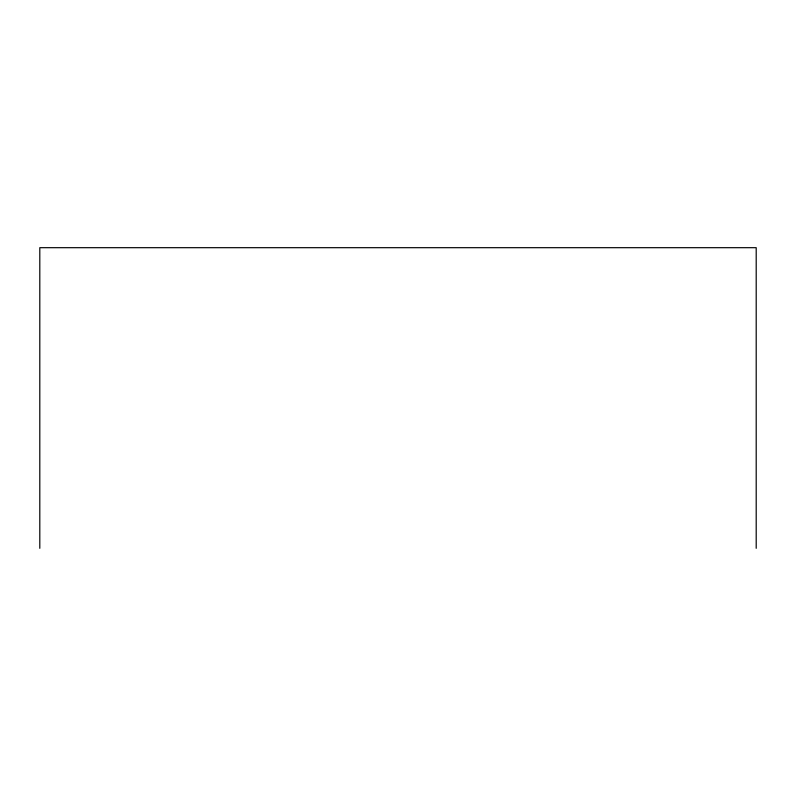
<?xml version="1.0" encoding="UTF-8"?>
<svg xmlns="http://www.w3.org/2000/svg" width="796" height="796" viewBox="0 0 796 796"><rect width="100%" height="100%" fill="white"/><g stroke="black" fill="none" stroke-linecap="round" stroke-linejoin="round"><path stroke-width="1.19" d="M756.2 548.315L756.2 247.685L39.8 247.685L39.8 548.315"/></g></svg>
